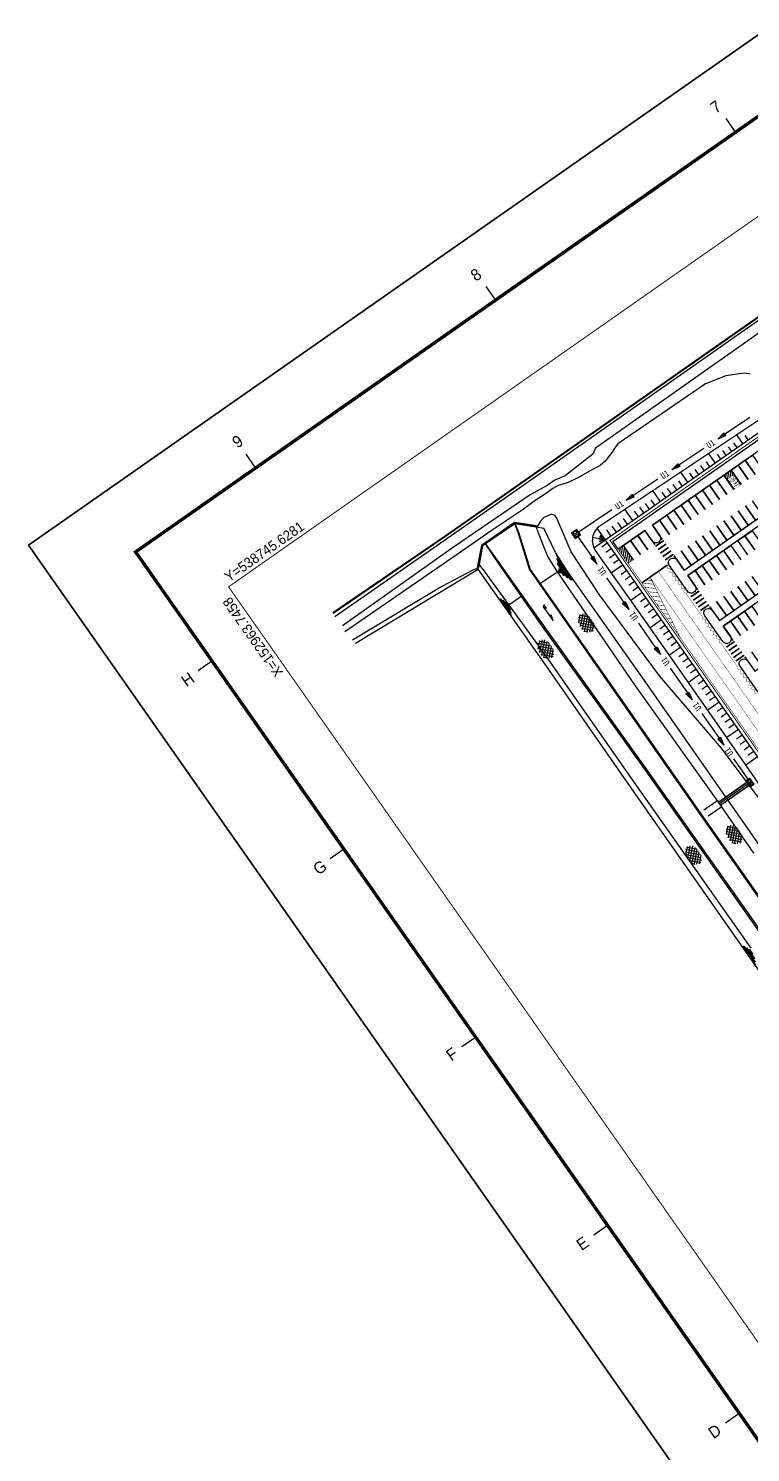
# Model space of a CAD drawing. Header units: millimetres. Extents: x 152904052 to 153933663, y 538271515 to 539240469.
# Drawn here: x 152904052 to 153119446, y 538487120 to 538912353 of the extents above; entities that cross this region are included whole.
import ezdxf
from ezdxf.enums import TextEntityAlignment as Align

# ---------------------------------------------------------------- set-up
doc = ezdxf.new("R2010")
doc.units = ezdxf.units.MM
doc.set_wipeout_variables(frame=1)
doc.linetypes.add('DASHED', pattern=[19.05, 12.7, -6.35])
for name, color, linetype in [('BORD', 7, 'Continuous'), ('e-wire', 4, 'Continuous'), ('FENC', 7, 'Continuous'), ('SCHM', 9, 'Continuous'), ('TEXT', 7, 'Continuous'), ('ZONE', 1, 'DASHED')]:
    doc.layers.add(name, color=color, linetype=linetype)
doc.styles.add('IIAC FONT', font='GulimChe.ttf')
doc.styles.add('굴림', font='Gulim.ttf')

# ---------------------------------------------------------------- blocks, each defined once
blk = doc.blocks.new('SHEET')
at = {"layer": 'e-wire', "color": 1, "true_color": 0xff0000}
blk.add_lwpolyline([(0, 0), (841, 0), (841, -594), (0, -594)], close=True, dxfattribs=at)

msp = doc.modelspace()

# ---------------------------------------------------------------- hatches: boundary and pattern name
at = {"layer": 'SCHM'}
h = msp.add_hatch(dxfattribs=at)
h.set_pattern_fill('ANSI31', color=256, scale=200, angle=35)
h.set_pattern_definition([(80, (122809884.9, 494497989), (-625.352923, 110.266593), [])])
h.paths.add_polyline_path([(153113634.7, 538780448.3), (153111504.9, 538778957), (153114487.5, 538774697.4), (153114733.3, 538774869.5), (153112668.4, 538777818.4), (153114306.7, 538778965.6), (153116371.6, 538776016.6), (153116617.3, 538776188.7)])
h = msp.add_hatch(dxfattribs=at)
h.set_pattern_fill('ANSI31', color=256, scale=200, angle=35)
h.set_pattern_definition([(80, (122809884.9, 494497989), (-625.352923, 110.266593), [])])
h.paths.add_polyline_path([(153084547.5, 538753733.2), (153082950.2, 538752614.7), (153079967.6, 538756874.3), (153081564.9, 538757992.8)])

# ---------------------------------------------------------------- linework, layer by layer
at = {"layer": 'BORD'}
for p, q in [((153112057.3, 538885426.4), (153114925.2, 538881330.7)), ((153040488.1, 538835313.1), (153043356, 538831217.4)), ((152968918.9, 538785199.8), (152971786.8, 538781104.1)), ((152954665.4, 538720676.4), (152958761.1, 538723544.3)), ((152993999, 538664502.1), (152998094.8, 538667370)), ((153033332.7, 538608327.9), (153037428.4, 538611195.7)), ((153072666.3, 538552153.6), (153076762.1, 538555021.5)), ((153112000, 538495979.3), (153116095.8, 538498847.2))]:
    msp.add_line(p, q, dxfattribs=at)
msp.add_lwpolyline([(153244756.3, 538271514.8), (153933663.1, 538753892.5), (153592958.7, 539240468.9), (152904051.9, 538758091.1)], close=True, dxfattribs=at)
at = {"layer": 'BORD', "const_width": 1000}
msp.add_lwpolyline([(153253763.5, 538302237.2), (152936002.2, 538756047.4), (153588047.2, 539212614.3), (153905808.6, 538758804)], close=True, dxfattribs=at)
at = {"layer": 'FENC'}
msp.add_line((153099613.6, 538750609.9), (153096631.1, 538754869.5), dxfattribs=at)
at = {"layer": 'SCHM'}
for p, q in [((153074510.5, 538763796.1), (153218867.9, 538860469.1)), ((153115477.1, 538787231.8), (153114524, 538788592.9)), ((153117115.4, 538788378.9), (153115233.1, 538791067.1)), ((153118753.7, 538789526.1), (153117824.5, 538790853.2)), ((153108923.9, 538782643.2), (153106922.4, 538785501.6)), ((153110562.2, 538783790.3), (153109573.3, 538785202.5)), ((153112200.5, 538784937.5), (153111223.6, 538786332.6)), ((153113838.8, 538786084.6), (153112873.8, 538787462.8)), ((153100732.3, 538776907.4), (153098611.7, 538779936.1)), ((153102370.6, 538778054.6), (153101322.2, 538779551.9)), ((153104008.9, 538779201.7), (153102972.4, 538780682)), ((153105647.2, 538780348.9), (153104622.7, 538781812.1)), ((153107285.6, 538781496), (153106272.9, 538782942.3)), ((153095817.4, 538773466), (153094721.3, 538775031.4)), ((153097455.7, 538774613.1), (153096371.5, 538776161.5)), ((153099094, 538775760.3), (153098021.8, 538777291.6)), ((153090902.5, 538770024.5), (153089770.6, 538771641)), ((153092540.8, 538771171.7), (153090300.9, 538774370.5)), ((153094179.1, 538772318.8), (153093071.1, 538773901.2)), ((153084349.3, 538765435.9), (153081990.2, 538768805)), ((153085987.6, 538766583), (153084820, 538768250.6)), ((153087625.9, 538767730.2), (153086470.2, 538769380.7)), ((153089264.2, 538768877.3), (153088120.4, 538770510.8)), ((153282186.4, 538465460.8), (153073743.6, 538763147.9)), ((153077796.1, 538760847.3), (153076568.8, 538762599.9)), ((153079434.4, 538761994.4), (153078219.1, 538763730.1)), ((153081072.7, 538763141.6), (153079869.3, 538764860.2)), ((153082711, 538764288.7), (153081519.5, 538765990.3)), ((153076157.8, 538759700.1), (153072331, 538760374.9)), ((153076157.8, 538759700.1), (153074204.6, 538759529.2)), ((153076157.8, 538759700.1), (153074265.3, 538759011.3)), ((153076157.8, 538759700.1), (153074380.8, 538760528.7)), ((153076157.8, 538759700.1), (153074615, 538760994.7)), ((153076846, 538758717.2), (153075101.8, 538757495.9)), ((153077993.2, 538757078.9), (153076258.1, 538755864)), ((153079140.3, 538755440.6), (153077414.4, 538754232.1)), ((153080287.5, 538753802.3), (153078564.8, 538752596.1)), ((153081434.6, 538752164), (153077993.4, 538749754.5)), ((153082581.8, 538750525.7), (153080863.2, 538749322.4)), ((153083728.9, 538748887.4), (153082012.4, 538747685.5)), ((153084876.1, 538747249.1), (153083161.6, 538746048.6)), ((153086023.2, 538745610.8), (153084310.8, 538744411.8)), ((153087170.4, 538743972.5), (153083749.7, 538741577.3)), ((153088317.5, 538742334.2), (153086609.2, 538741138)), ((153057678.4, 538739557.2), (153057991.6, 538740402.4)), ((153057678.4, 538739557.2), (153060615.8, 538735511)), ((153057972.1, 538739152.5), (153058285.3, 538739997.8)), ((153058265.9, 538738747.9), (153058579, 538739593.2)), ((153059587.7, 538736927.2), (153059992.3, 538737220.9)), ((153060615.8, 538735511), (153059992.3, 538737220.9)), ((153068089.5, 538736527.7), (153072049, 538735752.2)), ((153068188.5, 538734881.1), (153068672.7, 538737353.1)), ((153068503.2, 538737211), (153071422.2, 538736639.2)), ((153068734.5, 538733766.5), (153069481.5, 538737580.5)), ((153069334.6, 538732928.5), (153070242, 538737561.5)), ((153069959.5, 538732217.2), (153070905.5, 538737047)), ((153089464.7, 538740695.9), (153087758.4, 538739501.2)), ((153090611.8, 538739057.6), (153088907.6, 538737864.3)), ((153091759, 538737419.3), (153090055.5, 538736226.5)), ((153068084.8, 538735764.4), (153072675.7, 538734865.2)), ((153068135, 538734990.3), (153072790.9, 538734078.4)), ((153068549.1, 538734145), (153072851.6, 538733302.3)), ((153069048.6, 538733282.9), (153072657.4, 538732576)), ((153069781.2, 538732375.1), (153070962.3, 538732143.8)), ((153070713, 538732162.1), (153071553.5, 538736453.5)), ((153071467.4, 538732111.9), (153072151.9, 538735606.6)), ((153072249.1, 538732201.1), (153072741.2, 538734713.6)), ((153092906.1, 538735781), (153089500, 538733395.9)), ((153094053.3, 538734142.7), (153092350.6, 538732950.4)), ((153095200.4, 538732504.4), (153093498.2, 538731312.4)), ((153055970.5, 538728757.7), (153059930, 538727982.2)), ((153056069.5, 538727111.1), (153056553.7, 538729583.1)), ((153056384.2, 538729441), (153059303.3, 538728869.2)), ((153056615.5, 538725996.5), (153057362.5, 538729810.5)), ((153057215.6, 538725158.5), (153058123, 538729791.4)), ((153057840.5, 538724447.2), (153058786.5, 538729276.9)), ((153058594, 538724392), (153059434.5, 538728683.5)), ((153096347.6, 538730866.1), (153094645.7, 538729674.4)), ((153097494.8, 538729227.8), (153095793.3, 538728036.4)), ((153055965.9, 538727994.4), (153060556.7, 538727095.2)), ((153056016, 538727220.3), (153060671.9, 538726308.4)), ((153056430.1, 538726375), (153060732.6, 538725532.3)), ((153056929.6, 538725512.9), (153060538.5, 538724806)), ((153057662.2, 538724605.1), (153058843.3, 538724373.8)), ((153059348.4, 538724341.9), (153060032.9, 538727836.6)), ((153060130.1, 538724431), (153060622.2, 538726943.6)), ((153098641.9, 538727589.5), (153095239.8, 538725207.3)), ((153099789.1, 538725951.2), (153098088.4, 538724760.4)), ((153100936.2, 538724312.8), (153099236, 538723122.3)), ((153102083.4, 538722674.5), (153100383.6, 538721484.3)), ((153103230.5, 538721036.2), (153101528.4, 538719844.4)), ((153104377.7, 538719397.9), (153100967.7, 538717010.3)), ((153105524.8, 538717759.6), (153103817, 538716563.8)), ((153106672, 538716121.3), (153104961.3, 538714923.5)), ((153107819.1, 538714483), (153106105.6, 538713283.2)), ((153110113.4, 538711206.4), (153106674.8, 538708798.7)), ((153108966.3, 538712844.7), (153107249.9, 538711642.9)), ((153111260.6, 538709568.1), (153109538.4, 538708362.2)), ((153112407.7, 538707929.8), (153110682.7, 538706721.9)), ((153113554.9, 538706291.5), (153111827, 538705081.6)), ((153115849.2, 538703014.9), (153112378.9, 538700585)), ((153114702, 538704653.2), (153112970.6, 538703440.8)), ((153116996.4, 538701376.6), (153115257.5, 538700159.1)), ((153118143.5, 538699738.3), (153116401, 538698518.2)), ((153119290.7, 538698100), (153117544.5, 538696877.3)), ((153121585, 538694823.4), (153118077.9, 538692367.7)), ((153120437.8, 538696461.7), (153118687.9, 538695236.4)), ((153112192.6, 538673403.8), (153116152.1, 538672628.3)), ((153112291.6, 538671757.1), (153112775.8, 538674229.1)), ((153112606.2, 538674087), (153115525.3, 538673515.3)), ((153112837.6, 538670642.6), (153113584.6, 538674456.6)), ((153113437.7, 538669804.6), (153114345.1, 538674437.5)), ((153114062.6, 538669093.3), (153115008.6, 538673923)), ((153114816, 538669038.1), (153115656.6, 538673329.5)), ((153112187.9, 538672640.5), (153116778.8, 538671741.3)), ((153112238.1, 538671866.4), (153116894, 538670954.5)), ((153112652.2, 538671021), (153116954.7, 538670178.3)), ((153113151.7, 538670158.9), (153116760.5, 538669452.1)), ((153113884.3, 538669251.2), (153115065.4, 538669019.9)), ((153115570.5, 538668987.9), (153116255, 538672482.6)), ((153116352.2, 538669077.1), (153116844.3, 538671589.7)), ((153100072.9, 538666475.4), (153104663.8, 538665576.3)), ((153100077.6, 538667238.8), (153104037.1, 538666463.3)), ((153100123.1, 538665701.4), (153104779, 538664789.5)), ((153100176.6, 538665592.1), (153100660.8, 538668064.1)), ((153100491.2, 538667922), (153103410.3, 538667350.3)), ((153100537.2, 538664856), (153104839.7, 538664013.3)), ((153100722.6, 538664477.6), (153101469.6, 538668291.6)), ((153101322.7, 538663639.6), (153102230.1, 538668272.5)), ((153101947.6, 538662928.2), (153102893.6, 538667758)), ((153102701.1, 538662873.1), (153103541.6, 538667164.5)), ((153103455.5, 538662822.9), (153104140, 538666317.6)), ((153104237.2, 538662912.1), (153104729.3, 538665424.6)), ((153101036.7, 538663993.9), (153104645.5, 538663287.1)), ((153101769.3, 538663086.2), (153102950.4, 538662854.9))]:
    msp.add_line(p, q, dxfattribs=at)
for points, const_width in [([(153283005.5, 538466034.4), (153077550.5, 538759454.5), (153361796.3, 538958485.6)], 300), ([(153283128.3, 538466730.7), (153079967.6, 538756874.3)], 150), ([(153087024, 538746796.7), (153094689.6, 538752164.3)], 500), ([(153090539.1, 538746393.2), (153087024, 538746796.7)], 150), ([(153091175.6, 538745114.9), (153087941.7, 538745486.1)], 150), ([(153089975.3, 538747525.6), (153088338.4, 538747713.5)], 150), ([(153089481.4, 538748517.5), (153098495.5, 538730413.7)], 150), ([(153091812.1, 538743836.5), (153088859.4, 538744175.5)], 150), ([(153092448.7, 538742558.1), (153089777.2, 538742864.8)], 150), ([(153093085.2, 538741279.8), (153090694.9, 538741554.2)], 150), ([(153093721.7, 538740001.4), (153091612.6, 538740243.5)], 150), ([(153094358.2, 538738723.1), (153092530.3, 538738932.9)], 150), ([(153094994.7, 538737444.7), (153093448, 538737622.2)], 150), ([(153095631.2, 538736166.3), (153094365.8, 538736311.6)], 150), ([(153096267.7, 538734888), (153095283.5, 538735001)], 150), ([(153096904.2, 538733609.6), (153096201.2, 538733690.3)], 150), ([(153097540.7, 538732331.2), (153097118.9, 538732379.7)], 150)]:
    msp.add_lwpolyline(points, dxfattribs=dict(at, const_width=const_width))
for points in [[(153259573.4, 538952768.9), (153266580.5, 538942336), (153273308.2, 538932521.4), (153028336.3, 538760792.3), (152994841.2, 538737813.8)], [(153259737.3, 538952883.6), (153266746, 538942448.3), (153273585, 538932471.3), (153028450.3, 538760627.9), (152994954.3, 538737648.9)], [(153072735.9, 538757304.1), (153301834.2, 538917720.4)], [(153125553.2, 538808369.1), (153117534.2, 538809397.1), (153112065.2, 538808632.1), (153106050.2, 538806228.1), (153079862.2, 538788364), (153079156.2, 538787409), (153078180.2, 538785860), (153077076.2, 538784428), (153076150.2, 538783224), (153074632.2, 538781888), (153072350.2, 538780636), (153067964.2, 538778192), (153065066.2, 538776792), (153062105.2, 538775848), (153060524.2, 538774968), (153059006.2, 538773876), (153054378.2, 538770797), (153051352.3, 538768535), (153042062.3, 538762386), (153031933.3, 538755277), (152998422.3, 538732136.9)], [(153119206.9, 538796139.1), (153111736, 538791136.8)], [(153105503.1, 538786963.2), (153098032.1, 538781960.9)], [(153118747.1, 538777680), (153115764.5, 538781939.6), (153117894.3, 538783430.9), (153120876.9, 538779171.3)], [(153120876.9, 538779171.3), (153117894.3, 538783430.9), (153120024.1, 538784922.2), (153123006.7, 538780662.6)], [(153114487.5, 538774697.4), (153111504.9, 538778957), (153113634.7, 538780448.3), (153116617.3, 538776188.7)], [(153116617.3, 538776188.7), (153113634.7, 538780448.3), (153115764.5, 538781939.6), (153118747.1, 538777680)], [(153091799.2, 538777787.3), (153084328.3, 538772784.9)], [(153108098.2, 538770223.5), (153105115.6, 538774483.1), (153107245.4, 538775974.4), (153110228, 538771714.8)], [(153110228, 538771714.8), (153107245.4, 538775974.4), (153109375.2, 538777465.7), (153112357.8, 538773206.1)], [(153112357.8, 538773206.1), (153109375.2, 538777465.7), (153111504.9, 538778957), (153114487.5, 538774697.4)], [(153101708.8, 538765749.6), (153098726.2, 538770009.2), (153100856, 538771500.5), (153103838.6, 538767240.9)], [(153103838.6, 538767240.9), (153100856, 538771500.5), (153102985.8, 538772991.8), (153105968.4, 538768732.2)], [(153105968.4, 538768732.2), (153102985.8, 538772991.8), (153105115.6, 538774483.1), (153108098.2, 538770223.5)], [(153117929, 538769782.5), (153120911.6, 538765522.9), (153123041.4, 538767014.2), (153120058.8, 538771273.8)], [(153133401.4, 538667289.1), (153110776.3, 538697461.1), (153092282.3, 538719031), (153074390.3, 538743261), (153065968.3, 538756075), (153061592.3, 538766303), (153061100.3, 538766882), (153060202.3, 538767287), (153059333.3, 538767055), (153057769.3, 538766332), (153056843.3, 538765261), (153055881.3, 538763707), (153055767.3, 538763479), (153055528.3, 538763434), (153049127.3, 538764445), (153039462.3, 538757826), (153038317.3, 538751362), (153038246.3, 538751192), (153038046.3, 538751116), (153036786.3, 538750683), (153027373.3, 538745708.9), (153000749.3, 538729676.9)], [(153078103.9, 538768617.3), (153068037.4, 538761873.9)], [(153095319.4, 538761275.7), (153092336.8, 538765535.3), (153094466.6, 538767026.6), (153097449.2, 538762767)], [(153097449.2, 538762767), (153094466.6, 538767026.6), (153096596.4, 538768517.9), (153099579, 538764258.3)], [(153099579, 538764258.3), (153096596.4, 538768517.9), (153098726.2, 538770009.2), (153101708.8, 538765749.6)], [(153111539.6, 538765308.6), (153114522.2, 538761049), (153116652, 538762540.3), (153113669.4, 538766799.9)], [(153113669.4, 538766799.9), (153116652, 538762540.3), (153118781.8, 538764031.6), (153115799.2, 538768291.2)], [(153115799.2, 538768291.2), (153118781.8, 538764031.6), (153120911.6, 538765522.9), (153117929, 538769782.5)], [(153120401.4, 538666114.1), (153109164.4, 538682301.1), (153085183.3, 538716047), (153061634.3, 538750386), (153058978.3, 538754707), (153057692.3, 538757854), (153055964.3, 538762293), (153055725.3, 538763049), (153055576.3, 538763290), (153055497.3, 538763403), (153049134.3, 538764415), (153039470.3, 538757822), (153038545.3, 538752294), (153038619.3, 538752061), (153040017.3, 538750253), (153057492.3, 538726205), (153084417.4, 538687588), (153119540.4, 538637703.1)], [(153240720.7, 538475261.2), (153201765.6, 538530060.2), (153156598.5, 538594001.1), (153124008.4, 538639944.1), (153087463.4, 538691840), (153056425.3, 538735153), (153043163.3, 538754263), (153040405.3, 538758429), (153040393.3, 538758530), (153049053.3, 538764554), (153049187.3, 538764526), (153050365.3, 538761607), (153053739.3, 538750795), (153080509.3, 538712560), (153105348.4, 538676796.1), (153141369.4, 538625682.1), (153160995.5, 538597574.1), (153178617.5, 538572801.2), (153206730.6, 538532929.2), (153225658.6, 538505985.2), (153252905.7, 538467736.3)], [(153067556.2, 538762467.1), (153066327.5, 538761606.8), (153067187.8, 538760378), (153068416.6, 538761238.4), (153067556.2, 538762467.1)], [(153067556.2, 538762467.1), (153067187.8, 538760378)], [(153088807.1, 538756715.8), (153085824.5, 538760975.4), (153087954.3, 538762466.7), (153090936.9, 538758207.1)], [(153093189.6, 538759784.4), (153090207, 538764044), (153092336.8, 538765535.3), (153095319.4, 538761275.7)], [(153105150.2, 538760834.7), (153108132.8, 538756575.1), (153110262.6, 538758066.4), (153107280, 538762326)], [(153107280, 538762326), (153110262.6, 538758066.4), (153112392.4, 538759557.7), (153109409.8, 538763817.3)], [(153109409.8, 538763817.3), (153112392.4, 538759557.7), (153114522.2, 538761049), (153111539.6, 538765308.6)], [(153120781.8, 538756642.4), (153117799.2, 538760902), (153119929, 538762393.3), (153122911.6, 538758133.7)], [(153066327.5, 538761606.8), (153068416.6, 538761238.4)], [(153067792.1, 538760800.4), (153072227, 538754466.7)], [(153084547.5, 538753733.2), (153081564.9, 538757992.8), (153083694.7, 538759484.1), (153086677.3, 538755224.5)], [(153086677.3, 538755224.5), (153083694.7, 538759484.1), (153085824.5, 538760975.4), (153088807.1, 538756715.8)], [(153098760.8, 538756360.8), (153101743.4, 538752101.2), (153103873.2, 538753592.5), (153100890.6, 538757852.1)], [(153100890.6, 538757852.1), (153103873.2, 538753592.5), (153106003, 538755083.8), (153103020.4, 538759343.4)], [(153103020.4, 538759343.4), (153106003, 538755083.8), (153108132.8, 538756575.1), (153105150.2, 538760834.7)], [(153114392.4, 538752168.5), (153111409.8, 538756428.1), (153113539.6, 538757919.4), (153116522.2, 538753659.8)], [(153118652, 538755151.1), (153115669.4, 538759410.7), (153117799.2, 538760902), (153120781.8, 538756642.4)], [(153061568.8, 538754956), (153065914.3, 538748059.2), (153066081.3, 538747770.2), (153066004.1, 538747615.6), (153065879.7, 538747673.7), (153061890.2, 538753844.4), (153061775.8, 538753951), (153061665.8, 538753941.7), (153061651.4, 538753832.2), (153064994.4, 538748511.6), (153065036, 538748296.6), (153065001.8, 538748274.5), (153064811, 538748345), (153062036.1, 538752615.1), (153061895, 538752645.4), (153061836.3, 538752521), (153063868.5, 538749223.7), (153063874.9, 538749016.1), (153063750, 538749034.4), (153062541.2, 538750782.2), (153062376.3, 538750951.9), (153062237.2, 538750926.4), (153062250.2, 538750834.5), (153062711.7, 538749890.1), (153062669.5, 538749754), (153062556.9, 538749777.9), (153062114.5, 538750281.9), (153061994.8, 538750384.8), (153061925.2, 538750277.2), (153062006.3, 538749985.4), (153061874.7, 538749839.9), (153061662.9, 538749840), (153061478.1, 538749749.3), (153061356.8, 538749701.5), (153061017.1, 538749402.6), (153056567.6, 538746535.7)], [(153278688.6, 538463011.6), (153270805.8, 538474147.3), (153259326.1, 538490524.6), (153247911.9, 538506947.8), (153236489.6, 538523365.3), (153227929.8, 538535746.8), (153224993.5, 538539731.1), (153221310.5, 538545095.6), (153213538.3, 538556125.6), (153202115.9, 538572543.1), (153190578.9, 538588880.2), (153179033.6, 538605211.6), (153174486, 538611741.2), (153167594.9, 538621617.6), (153156131.5, 538638006.4), (153144643.6, 538654378), (153133180.3, 538670766.7), (153121700.5, 538687144.1), (153110302.7, 538703578.7), (153098888.6, 538720001.9), (153087408.8, 538736379.2), (153075896.3, 538752733.6), (153073232.3, 538756449.2)], [(153096631.1, 538754869.5), (153099613.6, 538750609.9), (153101743.4, 538752101.2), (153098760.8, 538756360.8)], [(153110132.8, 538749185.9), (153107150.2, 538753445.5), (153109280, 538754936.8), (153112262.6, 538750677.2)], [(153112262.6, 538750677.2), (153109280, 538754936.8), (153111409.8, 538756428.1), (153114392.4, 538752168.5)], [(153103743.4, 538744712), (153100760.8, 538748971.6), (153102890.6, 538750462.9), (153105873.2, 538746203.3)], [(153105873.2, 538746203.3), (153102890.6, 538750462.9), (153105020.4, 538751954.2), (153108003, 538747694.6)], [(153108003, 538747694.6), (153105020.4, 538751954.2), (153107150.2, 538753445.5), (153110132.8, 538749185.9)], [(153076531.3, 538748319.6), (153081690.5, 538740951.4)], [(153113574.2, 538744271), (153116556.8, 538740011.4), (153118686.6, 538741502.7), (153115704, 538745762.3)], [(153115704, 538745762.3), (153118686.6, 538741502.7), (153120816.4, 538742994), (153117833.8, 538747253.6)], [(153117833.8, 538747253.6), (153120816.4, 538742994), (153122946.2, 538744485.3), (153119963.6, 538748744.9)], [(153048121.5, 538737080.1), (153044923.1, 538741722.6), (153044799.5, 538741917.7), (153044848.5, 538742026.7), (153044936.1, 538741990), (153047867.8, 538737839.1), (153047949.9, 538737768.7), (153048025.7, 538737778.2), (153048032.5, 538737854.3), (153045571.6, 538741436.2), (153045536.8, 538741583.5), (153045559.8, 538741599.8), (153045693.6, 538741556.4), (153047732.2, 538738684.5), (153047830.5, 538738667.5), (153047867.6, 538738755.1), (153046369.8, 538740976), (153046359.5, 538741119.3), (153046446.4, 538741110.2), (153047331.2, 538739936.7), (153047450, 538739824.1), (153047545.3, 538739845.7), (153047533.7, 538739908.8), (153047188.1, 538740548.3), (153047213.4, 538740643.6), (153047291.8, 538740630.2), (153047611.9, 538740294.5), (153047697.5, 538740226.8), (153047742.5, 538740303.1), (153047678.2, 538740502.4), (153047765.1, 538740606.7), (153047911.4, 538740612.6), (153048036.5, 538740680.6), (153048119, 538740717.1), (153048345.2, 538740933.2), (153051338.6, 538743040.4)], [(153107184.9, 538739797.1), (153110167.5, 538735537.5), (153112297.3, 538737028.8), (153109314.7, 538741288.4)], [(153109314.7, 538741288.4), (153112297.3, 538737028.8), (153114427, 538738520.1), (153111444.4, 538742779.7)], [(153111444.4, 538742779.7), (153114427, 538738520.1), (153116556.8, 538740011.4), (153113574.2, 538744271)], [(153116427, 538731130.9), (153113444.4, 538735390.5), (153115574.2, 538736881.8), (153118556.8, 538732622.2)], [(153118556.8, 538732622.2), (153115574.2, 538736881.8), (153117704, 538738373.1), (153120686.6, 538734113.5)], [(153120686.6, 538734113.5), (153117704, 538738373.1), (153119833.8, 538739864.4), (153122816.4, 538735604.8)], [(153085994.7, 538734804.3), (153091154, 538727436.2)], [(153114297.2, 538729639.6), (153111314.6, 538733899.2), (153113444.4, 538735390.5), (153116427, 538731130.9)], [(153117738.7, 538724724.7), (153120721.3, 538720465.1), (153122851.1, 538721956.4), (153119868.5, 538726216)], [(153095458.2, 538721289), (153100617.4, 538713920.9)], [(153104921.7, 538707773.8), (153110080.9, 538700405.6)], [(153114385.2, 538694258.5), (153118820.1, 538687924.8)], [(153118584.5, 538687411.9), (153109953.4, 538681368.3)], [(153119272.8, 538686428.9), (153110641.7, 538680385.4)], [(153118426.7, 538687637.2), (153120249.6, 538686777.2)], [(153119245.9, 538688210.7), (153119430.5, 538686203.6)], [(153109953.4, 538681368.3), (153109666.6, 538681777.9), (153105570.8, 538678910)], [(153110641.7, 538680385.4), (153110928.5, 538679975.8), (153106832.7, 538677107.9)], [(153121061.8, 538632675.6), (153117399.8, 538638016.1), (153117258.3, 538638240.4), (153117314.8, 538638365.5), (153117415.4, 538638323.2), (153120772.4, 538633548.1)], [(153120961.6, 538633565.1), (153118143.9, 538637685.4), (153118104.3, 538637854.8), (153118130.8, 538637873.4), (153118284.4, 538637823.3), (153120618.7, 538634519.4)], [(153120774.4, 538634600.2), (153119059.6, 538637154.8), (153119048.1, 538637319.5), (153119147.9, 538637308.8), (153120161.3, 538635958.7)]]:
    msp.add_lwpolyline(points, dxfattribs=at)
at = {"layer": 'SCHM', "ltscale": 0.0008}
for points in [[(153213117.5, 538835904.8, -0.41421356), (153211028.4, 538836273.1), (153205215.9, 538844574.1), (153090207, 538764044), (153092400.9, 538760910.8, -1), (153090148.3, 538759333.4), (153087954.3, 538762466.7), (153079967.6, 538756874.3), (153078390.3, 538759127), (153205335.8, 538848015.2), (153213585.9, 538836232.8)], [(153095224.4, 538752083.9, -1), (153097477.1, 538753661.3), (153099613.6, 538750609.9), (153208233.2, 538826666.2), (153206096.6, 538829717.5, -1), (153208349.3, 538831294.8), (153213769.6, 538823553.8, -1), (153211516.9, 538821976.5), (153209380.4, 538825027.9), (153100760.8, 538748971.6), (153102897.4, 538745920.3, -1), (153100644.7, 538744342.9)], [(153105778.2, 538737011.5, -1), (153108030.9, 538738588.9), (153110167.5, 538735537.5), (153218787, 538811593.8), (153216650.4, 538814645.1, -1), (153218903.1, 538816222.4), (153224323.4, 538808481.4, -1), (153222070.7, 538806904.1), (153219934.2, 538809955.5), (153111314.6, 538733899.2), (153113451.2, 538730847.9, -1), (153111198.5, 538729270.5)], [(153116332, 538721939.1, -1), (153118584.7, 538723516.5), (153120721.3, 538720465.1), (153229422.8, 538796578.6), (153227286.2, 538799630, -1), (153229538.9, 538801207.3), (153234959.2, 538793466.3, -1), (153232706.5, 538791889), (153230570, 538794940.3), (153121868.4, 538718826.8), (153124005, 538715775.5, -1), (153121752.3, 538714198.1)]]:
    msp.add_lwpolyline(points, format="xyb", close=True, dxfattribs=at)
at = {"layer": 'SCHM'}
for points in [[(153112014.2, 538790721.3), (153109675.4, 538789757.5), (153109658.3, 538789745.6), (153111434.7, 538791548.9), (153111451.8, 538791560.8), (153112014.2, 538790721.3)], [(153111921.2, 538790745.1), (153109863.1, 538789889), (153111442.4, 538791465.3), (153111921.2, 538790745.1)], [(153111851.2, 538790772.4), (153110073.9, 538790023.8), (153111444.1, 538791390.2), (153111851.2, 538790772.4)], [(153111772.7, 538790793.7), (153110287.2, 538790173.2), (153111422.8, 538791311.7), (153111772.7, 538790793.7)], [(153111708.7, 538790812.5), (153110497.9, 538790308), (153111424.5, 538791236.6), (153111708.7, 538790812.5)], [(153111630.2, 538790833.8), (153110711.2, 538790457.4), (153111417.7, 538791155.5), (153111630.2, 538790833.8)], [(153111560.2, 538790861.1), (153110922, 538790592.2), (153111413.4, 538791088.9), (153111560.2, 538790861.1)], [(153111487.7, 538790873.9), (153111126.8, 538790735.6), (153111398.1, 538791001.9), (153111487.7, 538790873.9)], [(153111417.7, 538790901.2), (153111346, 538790876.5), (153111393.8, 538790935.3), (153111417.7, 538790901.2)], [(153098316.3, 538781536.8), (153095971.6, 538780581.6), (153095954.5, 538780569.7), (153097730.9, 538782373), (153097747.9, 538782384.9), (153098316.3, 538781536.8)], [(153098217.4, 538781569.2), (153096159.3, 538780713), (153097738.5, 538782289.3), (153098217.4, 538781569.2)], [(153098155.9, 538781602.5), (153096378.6, 538780853.9), (153097740.3, 538782214.3), (153098155.9, 538781602.5)], [(153098074.8, 538781609.3), (153096583.3, 538780997.3), (153097724.9, 538782127.2), (153098074.8, 538781609.3)], [(153098013.4, 538781642.6), (153096794.1, 538781132.1), (153097729.2, 538782066.6), (153098013.4, 538781642.6)], [(153097926.4, 538781657.9), (153097007.4, 538781281.5), (153097713.8, 538781979.6), (153097926.4, 538781657.9)], [(153097856.4, 538781685.2), (153097218.1, 538781416.3), (153097709.6, 538781913), (153097856.4, 538781685.2)], [(153097783.9, 538781698), (153097431.5, 538781565.7), (153097694.2, 538781826), (153097783.9, 538781698)], [(153097713.9, 538781725.3), (153097642.2, 538781700.5), (153097690, 538781759.4), (153097713.9, 538781725.3)], [(153084612.5, 538772360.9), (153082267.7, 538771405.7), (153082250.7, 538771393.7), (153084027, 538773197.1), (153084044.1, 538773209), (153084612.5, 538772360.9)], [(153084522, 538772399.3), (153082464, 538771543.1), (153084040.7, 538773104.9), (153084522, 538772399.3)], [(153084452.1, 538772426.6), (153082674.7, 538771678), (153084036.4, 538773038.3), (153084452.1, 538772426.6)], [(153084371, 538772433.4), (153082879.5, 538771821.3), (153084029.6, 538772957.3), (153084371, 538772433.4)], [(153084309.6, 538772466.7), (153083098.8, 538771962.2), (153084025.3, 538772890.7), (153084309.6, 538772466.7)], [(153084222.5, 538772482), (153083303.5, 538772105.6), (153084010, 538772803.7), (153084222.5, 538772482)], [(153084161.1, 538772515.3), (153083514.3, 538772240.4), (153084005.7, 538772737.1), (153084161.1, 538772515.3)], [(153084080, 538772522.1), (153083727.6, 538772389.8), (153083998.9, 538772656), (153084080, 538772522.1)], [(153084018.6, 538772555.4), (153083938.4, 538772524.6), (153083994.7, 538772589.5), (153084018.6, 538772555.4)], [(153067605.3, 538762745.7), (153066048.9, 538761655.9), (153067138.7, 538760099.5), (153068695.1, 538761189.3)], [(153072642.4, 538754757.6), (153073651.8, 538752431.8), (153073663.7, 538752414.8), (153071823.4, 538754158.8), (153071811.5, 538754175.8), (153072642.4, 538754757.6)], [(153072610.2, 538754659.3), (153073515.3, 538752626.8), (153071906.5, 538754166.5), (153072610.2, 538754659.3)], [(153072583.1, 538754589.7), (153073372.8, 538752830.3), (153071981.1, 538754168.2), (153072583.1, 538754589.7)], [(153072570.4, 538754517.6), (153073224.4, 538753042.3), (153072053.2, 538754155.5), (153072570.4, 538754517.6)], [(153072543.3, 538754448.1), (153073081.9, 538753245.8), (153072127.8, 538754157.2), (153072543.3, 538754448.1)], [(153072528, 538754361.6), (153072933.5, 538753457.7), (153072214.3, 538754141.9), (153072528, 538754361.6)], [(153072509.4, 538754298), (153072791, 538753661.2), (153072280.4, 538754137.7), (153072509.4, 538754298)], [(153072488.2, 538754220), (153072642.6, 538753873.2), (153072361, 538754130.9), (153072488.2, 538754220)], [(153072469.5, 538754156.4), (153072500.1, 538754076.7), (153072435.6, 538754132.6), (153072469.5, 538754156.4)], [(153082105.9, 538741242.4), (153083115.3, 538738916.5), (153083127.2, 538738899.6), (153081286.9, 538740643.6), (153081275, 538740660.5), (153082105.9, 538741242.4)], [(153082073.7, 538741144), (153082978.8, 538739111.5), (153081370, 538740651.2), (153082073.7, 538741144)], [(153082046.6, 538741074.5), (153082836.3, 538739315), (153081444.6, 538740652.9), (153082046.6, 538741074.5)], [(153082033.9, 538741002.4), (153082687.9, 538739527), (153081516.7, 538740640.2), (153082033.9, 538741002.4)], [(153082006.8, 538740932.8), (153082545.4, 538739730.5), (153081591.3, 538740641.9), (153082006.8, 538740932.8)], [(153081991.5, 538740846.3), (153082397, 538739942.5), (153081677.8, 538740626.7), (153081991.5, 538740846.3)], [(153081972.9, 538740782.7), (153082254.5, 538740146), (153081743.9, 538740622.4), (153081972.9, 538740782.7)], [(153081951.7, 538740704.7), (153082106, 538740357.9), (153081824.5, 538740615.7), (153081951.7, 538740704.7)], [(153081933, 538740641.1), (153081963.6, 538740561.4), (153081899.1, 538740617.4), (153081933, 538740641.1)], [(153091569.4, 538727727.1), (153092578.8, 538725401.3), (153092590.7, 538725384.3), (153090750.4, 538727128.3), (153090738.5, 538727145.3), (153091569.4, 538727727.1)], [(153091537.2, 538727628.7), (153092442.3, 538725596.3), (153090833.5, 538727136), (153091537.2, 538727628.7)], [(153091510.1, 538727559.2), (153092299.8, 538725799.8), (153090908.1, 538727137.7), (153091510.1, 538727559.2)], [(153091497.4, 538727487.1), (153092151.4, 538726011.7), (153090980.2, 538727125), (153091497.4, 538727487.1)], [(153091470.2, 538727417.6), (153092008.9, 538726215.2), (153091054.8, 538727126.7), (153091470.2, 538727417.6)], [(153091455, 538727331.1), (153091860.4, 538726427.2), (153091141.3, 538727111.4), (153091455, 538727331.1)], [(153091436.3, 538727267.5), (153091718, 538726630.7), (153091207.4, 538727107.2), (153091436.3, 538727267.5)], [(153091415.2, 538727189.5), (153091569.5, 538726842.7), (153091288, 538727100.4), (153091415.2, 538727189.5)], [(153091396.5, 538727125.9), (153091427.1, 538727046.2), (153091362.6, 538727102.1), (153091396.5, 538727125.9)], [(153101032.9, 538714211.8), (153102042.3, 538711886), (153102054.2, 538711869), (153100213.9, 538713613), (153100202, 538713630), (153101032.9, 538714211.8)], [(153101000.7, 538714113.5), (153101905.8, 538712081), (153100297, 538713620.7), (153101000.7, 538714113.5)], [(153100973.6, 538714043.9), (153101763.3, 538712284.5), (153100371.6, 538713622.4), (153100973.6, 538714043.9)], [(153100960.9, 538713971.8), (153101614.9, 538712496.5), (153100443.7, 538713609.7), (153100960.9, 538713971.8)], [(153100933.7, 538713902.3), (153101472.4, 538712700), (153100518.3, 538713611.4), (153100933.7, 538713902.3)], [(153100918.5, 538713815.8), (153101323.9, 538712911.9), (153100604.8, 538713596.1), (153100918.5, 538713815.8)], [(153100899.8, 538713752.2), (153101181.5, 538713115.4), (153100670.9, 538713591.9), (153100899.8, 538713752.2)], [(153100878.7, 538713674.2), (153101033, 538713327.4), (153100751.5, 538713585.1), (153100878.7, 538713674.2)], [(153100860, 538713610.6), (153100884.6, 538713539.4), (153100826.1, 538713586.8), (153100860, 538713610.6)], [(153110496.4, 538700696.6), (153111505.8, 538698370.7), (153111517.7, 538698353.8), (153109677.3, 538700097.8), (153109665.5, 538700114.7), (153110496.4, 538700696.6)], [(153110464.2, 538700598.2), (153111369.3, 538698565.7), (153109760.4, 538700105.4), (153110464.2, 538700598.2)], [(153110437.1, 538700528.7), (153111226.8, 538698769.2), (153109835.1, 538700107.1), (153110437.1, 538700528.7)], [(153110424.4, 538700456.6), (153111078.3, 538698981.2), (153109907.1, 538700094.4), (153110424.4, 538700456.6)], [(153110397.2, 538700387), (153110935.9, 538699184.7), (153109981.8, 538700096.1), (153110397.2, 538700387)], [(153110382, 538700300.5), (153110787.4, 538699396.7), (153110068.3, 538700080.9), (153110382, 538700300.5)], [(153110357.4, 538700245.4), (153110644.9, 538699600.2), (153110128.5, 538700085.1), (153110357.4, 538700245.4)], [(153110342.1, 538700158.9), (153110496.5, 538699812.1), (153110215, 538700069.9), (153110342.1, 538700158.9)], [(153110323.5, 538700095.3), (153110348.1, 538700024.1), (153110289.6, 538700071.6), (153110323.5, 538700095.3)], [(153118148.2, 538687686.3), (153119381.4, 538685925.1), (153120528.2, 538686728.1), (153119295, 538688489.3)], [(153118426.7, 538687637.2), (153119430.5, 538686203.6), (153120249.6, 538686777.2), (153119245.9, 538688210.7)]]:
    msp.add_lwpolyline(points, close=True, dxfattribs=at)
for points, const_width in [([(153116617.3, 538776188.7), (153113634.7, 538780448.3), (153111504.9, 538778957), (153114487.5, 538774697.4), (153114733.3, 538774869.5), (153112668.4, 538777818.4), (153114306.7, 538778965.6), (153116371.6, 538776016.6)], 50), ([(153114733.3, 538774869.5), (153116371.6, 538776016.6), (153114306.7, 538778965.6), (153112668.4, 538777818.4)], 50), ([(153084547.5, 538753733.2), (153082950.2, 538752614.7), (153079967.6, 538756874.3), (153081564.9, 538757992.8)], 150)]:
    msp.add_lwpolyline(points, close=True, dxfattribs=dict(at, const_width=const_width))
at = {"layer": 'SCHM', "const_width": 150}
for points in [[(153045700.4, 538762405.7, 1), (153045850.4, 538762405.7, 1)], [(153047180.6, 538763430, 1), (153047330.6, 538763430, 1)], [(153048660.7, 538764454.2, 1), (153048810.7, 538764454.2, 1)], [(153050489, 538764444.2, 1), (153050639, 538764444.2, 1)], [(153052267.3, 538764165.9, 1), (153052417.3, 538764165.9, 1)], [(153054045.7, 538763887.6, 1), (153054195.7, 538763887.6, 1)], [(153039779.7, 538758308.7, 1), (153039929.7, 538758308.7, 1)], [(153041259.9, 538759333, 1), (153041409.9, 538759333, 1)], [(153042740, 538760357.2, 1), (153042890, 538760357.2, 1)], [(153044220.2, 538761381.5, 1), (153044370.2, 538761381.5, 1)], [(153038671, 538754946.7, 1), (153038821, 538754946.7, 1)], [(153038996.7, 538756717, 1), (153039146.7, 538756717, 1)], [(153038345.4, 538753176.4, 1), (153038495.4, 538753176.4, 1)]]:
    msp.add_lwpolyline(points, format="xyb", close=True, dxfattribs=at)
at = {"layer": 'SCHM', "ltscale": 0.0008}
msp.add_lwpolyline([(153092343.6, 538760992.7), (153091640.9, 538761996.1)], dxfattribs=at)
at = {"layer": 'SCHM', "ltscale": 0.3, "const_width": 100}
for points in [[(153177313.1, 538628311.2), (153091938.9, 538750238.2)], [(153174855.7, 538626590.5), (153089481.4, 538748517.5)]]:
    msp.add_lwpolyline(points, dxfattribs=at)
at = {"layer": 'SCHM', "ltscale": 0.005, "const_width": 100}
for points in [[(153100030.3, 538743912.8), (153099516.2, 538744003.4), (153099694.8, 538745016.2), (153098682, 538745194.8), (153098860.6, 538746207.5), (153097847.8, 538746386.1), (153098026.4, 538747398.9), (153097013.6, 538747577.5), (153097192.2, 538748590.2), (153096179.4, 538748768.8), (153096358, 538749781.6), (153095345.2, 538749960.2), (153095523.8, 538750972.9), (153094511, 538751151.5), (153094689.6, 538752164.3)], [(153110584.1, 538728840.4), (153110070, 538728931), (153110248.6, 538729943.8), (153109235.8, 538730122.4), (153109414.4, 538731135.1), (153108401.6, 538731313.7), (153108580.2, 538732326.5), (153107567.4, 538732505.1), (153107746, 538733517.8), (153106733.2, 538733696.4), (153106911.8, 538734709.2), (153105899, 538734887.8), (153106077.6, 538735900.5), (153105064.8, 538736079.1), (153105151.9, 538736573)], [(153121138, 538713768), (153120623.8, 538713858.6), (153120802.4, 538714871.4), (153119789.6, 538715050), (153119968.2, 538716062.7), (153118955.4, 538716241.3), (153119134, 538717254.1), (153118121.2, 538717432.7), (153118299.8, 538718445.4), (153117287, 538718624), (153117465.6, 538719636.8), (153116452.8, 538719815.4), (153116631.4, 538720828.1), (153115618.7, 538721006.7), (153115705.7, 538721500.6)]]:
    msp.add_lwpolyline(points, dxfattribs=at)
at = {"layer": 'SCHM', "ltscale": 0.05, "const_width": 100}
for points in [[(153105029.9, 538736763.2), (153100030.3, 538743912.8)], [(153115583.7, 538721690.8), (153110584.1, 538728840.4)]]:
    msp.add_lwpolyline(points, dxfattribs=at)
at = {"layer": 'SCHM', "ltscale": 10}
for points in [[(153118647.6, 538687321.8), (153110016.5, 538681278.2)], [(153119209.7, 538686519), (153110578.6, 538680475.5)]]:
    msp.add_lwpolyline(points, dxfattribs=at)
at = {"layer": 'SCHM', "ltscale": 5, "flags": 128}
msp.add_lwpolyline([(153118928.6, 538686920.4), (153110297.5, 538680876.9)], dxfattribs=at)
at = {"layer": 'SCHM'}
for points in [[(152995468.3, 538736768.9, 0), (153029184.3, 538760247.9, 0), (153050201.2, 538775014, 0), (153178253.1, 538864833.2, 0), (153241642.1, 538908971.2, 0), (153274783, 538932195.3, 0), (153267693, 538942706.3, 0), (153260481.3, 538953404.6, 0)], [(153262947.7, 538955131.6, 0), (153269937, 538944688.3, 0), (153271150, 538943048.3, 0), (153273345, 538942600.3, 0), (153279387, 538934543.3, 0), (153279581, 538932207.3, 0), (153278371, 538928862.3, 0), (153270607, 538923305.3, 0), (153268063, 538923656.3, 0), (153243080.1, 538906330.2, 0), (153180326.1, 538862256.2, 0), (153144925.2, 538837585.1, 0), (153073175.2, 538787006, 0), (153072420.2, 538785207, 0), (153064135.2, 538778733, 0), (153061114.2, 538777511, 0), (153058769.2, 538775923, 0), (153053747.2, 538773064, 0), (153030845.3, 538757424, 0), (152997701.3, 538734000.9, 0)], [(153055596.6, 538763808.4, 0), (153049025.2, 538764836.9, 0), (153039156.6, 538758008.1, 0), (153037947.2, 538751433.2, 0)], [(153055550.3, 538763512, 0), (153049097.3, 538764522, 0), (153039429.3, 538757832, 0), (153038242.3, 538751379, 0)], [(153277672.2, 538431827, 0), (153252504.7, 538467510.3, 0), (153225286.6, 538505997.2, 0), (153206348.6, 538532762.2, 0), (153178250.5, 538572827.2, 0), (153160794.5, 538597464.1, 0), (153141137.4, 538625487.1, 0), (153104946.4, 538677089.1, 0), (153080260.3, 538712522, 0), (153053542.3, 538750879, 0), (153050275.3, 538761592, 0), (153049097.3, 538764522, 0)], [(153055550.3, 538763512, 0), (153057774.3, 538763111, 0)], [(153283475.7, 538440544.6, 0), (153281070.7, 538442188.3, 0), (153278921.7, 538444990.3, 0), (153260096.7, 538471220.3, 0), (153233026.6, 538510383.2, 0), (153213708.6, 538537857.2, 0), (153199963.5, 538557401.2, 0), (153185107.5, 538578622.2, 0), (153168400.5, 538602369.1, 0), (153149676.4, 538629353.1, 0), (153126750.4, 538661876.1, 0), (153111286.4, 538684015.1, 0), (153087834.3, 538717672, 0), (153065108.3, 538749821, 0), (153061228.3, 538755891, 0), (153057774.3, 538763111, 0)], [(153040412.7, 538758512.5, 0), (153056589.3, 538735605, 0), (153087649.4, 538692168, 0), (153124288.4, 538640193.1, 0), (153156282.5, 538595236.1, 0), (153202269.6, 538530287.2, 0), (153241148.7, 538475400.2, 0), (153273943.8, 538429235.4, 0)], [(153001614.3, 538728794.9, 0), (153038242.3, 538750903, 0)], [(153263186.7, 538426683.3, 0), (153262521.7, 538430943.3, 0), (153235090.7, 538470121.2, 0), (153197951.6, 538523495.2, 0), (153170181.5, 538562547.1, 0), (153148472.5, 538593254.1, 0), (153117926.4, 538636873.1, 0), (153083398.4, 538686296, 0), (153057906.3, 538722895, 0), (153038242.3, 538750903, 0), (153038242.3, 538751379, 0)]]:
    msp.add_polyline3d(points, dxfattribs=at)
msp.add_arc((153077490.1, 538759493), 5233.9, 124.700027, 215.719434, dxfattribs=at)
for points in [[(153091264.7, 538757521), (153093722.2, 538759241.8), (153090977.9, 538757930.6), (153093435.4, 538759651.3)], [(153091981.7, 538756497.1), (153094439.1, 538758217.8), (153091694.9, 538756906.7), (153094152.4, 538758627.4)], [(153092698.7, 538755473.1), (153095156.1, 538757193.9), (153092411.9, 538755882.7), (153094869.3, 538757603.5)], [(153093415.6, 538754449.2), (153095873.1, 538756169.9), (153093128.8, 538754858.8), (153095586.3, 538756579.5)], [(153094132.6, 538753425.3), (153096590.1, 538755146), (153093845.8, 538753834.8), (153096303.3, 538755555.6)], [(153101818.5, 538742448.6), (153104276, 538744169.4), (153101531.7, 538742858.2), (153103989.2, 538744578.9)], [(153102535.5, 538741424.7), (153104992.9, 538743145.4), (153102248.7, 538741834.3), (153104706.2, 538743555)], [(153103252.5, 538740400.7), (153105709.9, 538742121.5), (153102965.7, 538740810.3), (153105423.1, 538742531.1)], [(153103969.4, 538739376.8), (153106426.9, 538741097.5), (153103682.6, 538739786.4), (153106140.1, 538741507.1)], [(153059992.3, 538737220.9), (153060615.8, 538735511), (153059587.7, 538736927.2)], [(153104686.4, 538738352.9), (153107143.9, 538740073.6), (153104399.6, 538738762.4), (153106857.1, 538740483.2)], [(153112372.3, 538727376.2), (153114829.8, 538729097), (153112085.5, 538727785.8), (153114543, 538729506.5)], [(153113089.3, 538726352.3), (153115546.8, 538728073), (153112802.5, 538726761.9), (153115260, 538728482.6)], [(153113806.3, 538725328.3), (153116263.7, 538727049.1), (153113519.5, 538725737.9), (153115976.9, 538727458.7)], [(153114523.2, 538724304.4), (153116980.7, 538726025.1), (153114236.5, 538724714), (153116693.9, 538726434.7)], [(153115240.2, 538723280.5), (153117697.7, 538725001.2), (153114953.4, 538723690), (153117410.9, 538725410.8)]]:
    msp.add_solid(points, dxfattribs=at)
at = {"layer": 'ZONE', "linetype": 'Continuous', "lineweight": -3, "const_width": 300, "flags": 128}
msp.add_lwpolyline([(153735877.4, 538706412.6), (153236194.6, 538356530.9), (152963745.8, 538745628.2), (153463428.6, 539095509.8)], close=True, dxfattribs=at)

# ---------------------------------------------------------------- texts
at = {"layer": 'BORD', "style": '굴림'}
for s, p in [('7', (153109075.1, 538886787.8)), ('8', (153037505.9, 538836674.5)), ('9', (152966384.1, 538786874.5)), ('H', (152951211.8, 538715574.4)), ('G', (152990545.4, 538659400.1)), ('F', (153030216.4, 538603848.5)), ('E', (153069074.4, 538547249.1)), ('D', (153108408.1, 538491074.8))]:
    msp.add_text(s, height=3500, rotation=34.999999, dxfattribs=at).set_placement(p)
at = {"layer": 'SCHM', "ltscale": 10, "style": 'IIAC FONT'}
for rotation, p in [(33.806486, (153107544.3, 538788330)), (33.806512, (153093876.9, 538779178.5)), (33.863328, (153080283.9, 538770080.2)), (125.000001, (153075097.5, 538750367.2)), (125.000001, (153084561, 538736851.9)), (125.000001, (153094018.5, 538723345.1)), (125.000001, (153103488, 538709821.4)), (125.000001, (153112951.5, 538696306.1))]:
    msp.add_text('U1', height=1918.79, rotation=rotation, dxfattribs=at).set_placement(p, align=Align.MIDDLE_CENTER)
at = {"layer": 'SCHM', "style": 'IIAC FONT'}
msp.add_text('경차', height=1200, rotation=305.000001, dxfattribs=at).set_placement((153114520, 538776917.5), align=Align.MIDDLE_CENTER)
at = {"layer": 'TEXT', "linetype": 'Continuous', "lineweight": -3, "style": '굴림'}
for s, rotation, p in [('Y=538745.6281', 34.999999, (152963854.2, 538746981.4)), ('X=152963.7458', 125.000001, (152980190.7, 538720076.5))]:
    msp.add_text(s, height=3000, rotation=rotation, dxfattribs=at).set_placement(p)

# ---------------------------------------------------------------- next in the draw order: wipeouts: each hides what was drawn before it
at = {"color": 1}
msp.add_wipeout([(153122269.3, 538805139.6), (153156673.6, 538829229.9), (153149790.7, 538839059.7), (153115386.3, 538814969.5)], dxfattribs=at).dxf.layer = 'TEXT'

# ---------------------------------------------------------------- next in the draw order: block references
at = {"color": 1, "xscale": 999.9999992168825, "yscale": 999.9999992168825, "zscale": 999.9999992168825, "rotation": 35.00000001815084}
msp.add_blockref('SHEET', (152904051.9, 538758091.1), dxfattribs=at)

doc.saveas('drawing.dxf')
